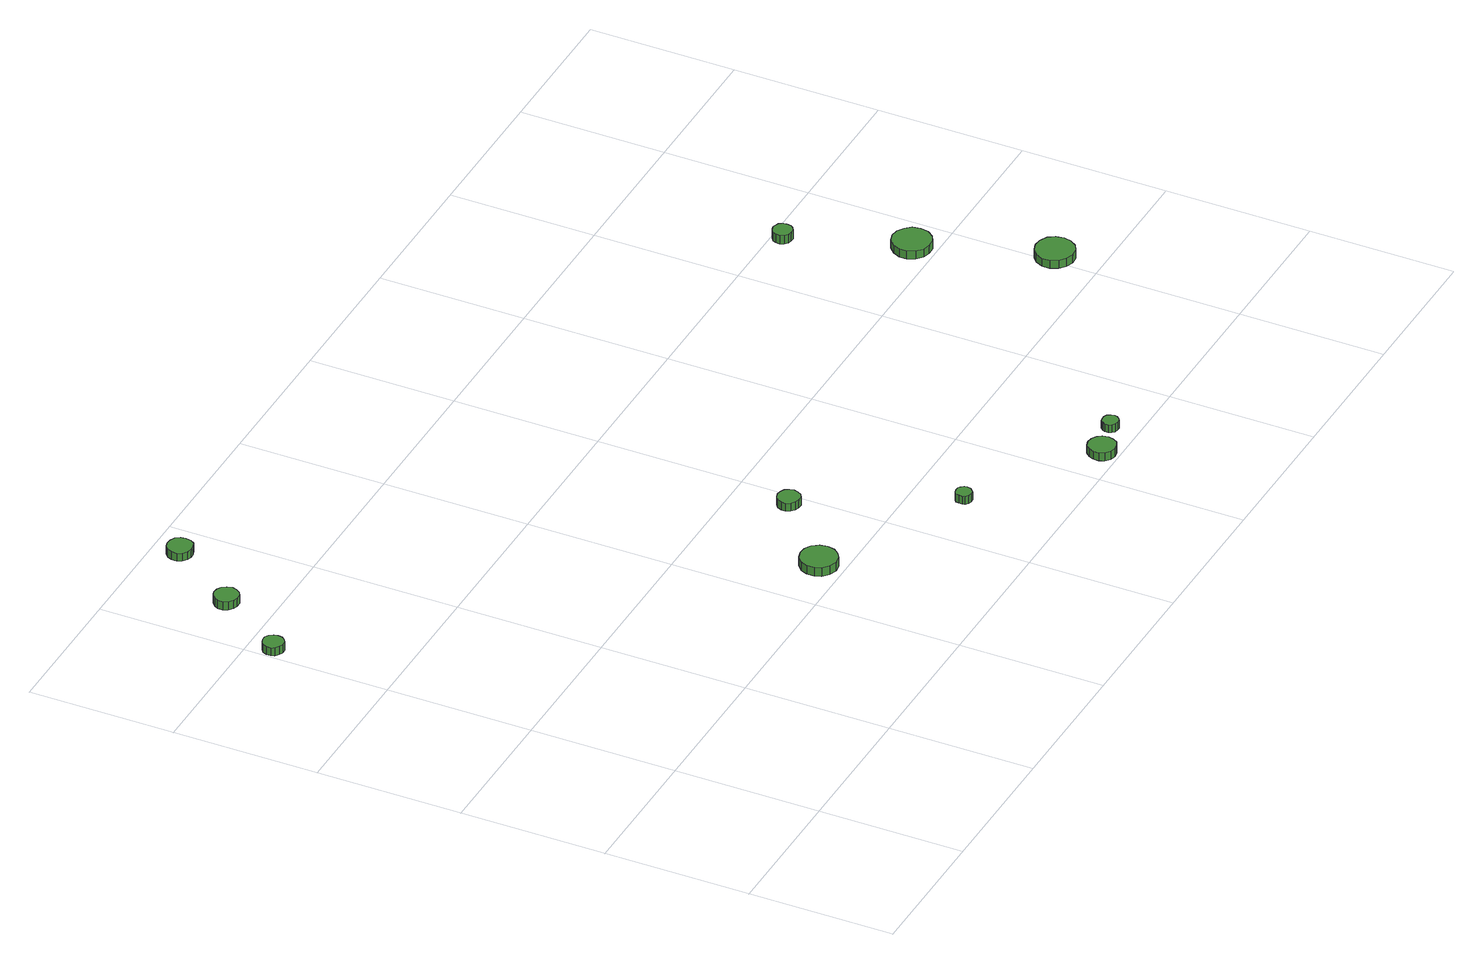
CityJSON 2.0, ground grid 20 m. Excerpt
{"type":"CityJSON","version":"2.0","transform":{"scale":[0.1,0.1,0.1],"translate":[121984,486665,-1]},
"CityObjects":{
"tree1":{"type":"SolitaryVegetationObject","attributes":{"function":"something"},"geometry":[{"type":"MultiSurface","lod":"1","boundaries":[[[0,1,2,3,4,5,6,7,8,9,10,11,12,13,14]],[[15,16,17,18,19,20,21,22,23,24,25,26,27,28,29]],[[0,29,28,1]],[[1,28,27,2]],[[2,27,26,3]],[[3,26,25,4]],[[4,25,24,5]],[[5,24,23,6]],[[6,23,22,7]],[[7,22,21,8]],[[8,21,20,9]],[[9,20,19,10]],[[10,19,18,11]],[[11,18,17,12]],[[12,17,16,13]],[[13,16,15,14]],[[14,15,29,0]]]}]},
"tree2":{"type":"SolitaryVegetationObject","attributes":{"function":"something"},"geometry":[{"type":"MultiSurface","lod":"1","boundaries":[[[30,31,32,33,34,35,36,37,38,39,40,41,42,43,44]],[[45,46,47,48,49,50,51,52,53,54,55,56,57,58,59]],[[30,59,58,31]],[[31,58,57,32]],[[32,57,56,33]],[[33,56,55,34]],[[34,55,54,35]],[[35,54,53,36]],[[36,53,52,37]],[[37,52,51,38]],[[38,51,50,39]],[[39,50,49,40]],[[40,49,48,41]],[[41,48,47,42]],[[42,47,46,43]],[[43,46,45,44]],[[44,45,59,30]]]}]},
"tree3":{"type":"SolitaryVegetationObject","attributes":{"function":"something"},"geometry":[{"type":"MultiSurface","lod":"1","boundaries":[[[60,61,62,63,64,65,66,67,68,69,70,71,72,73,74]],[[75,76,77,78,79,80,81,82,83,84,85,86,87,88,89]],[[60,89,88,61]],[[61,88,87,62]],[[62,87,86,63]],[[63,86,85,64]],[[64,85,84,65]],[[65,84,83,66]],[[66,83,82,67]],[[67,82,81,68]],[[68,81,80,69]],[[69,80,79,70]],[[70,79,78,71]],[[71,78,77,72]],[[72,77,76,73]],[[73,76,75,74]],[[74,75,89,60]]]}]},
"tree4":{"type":"SolitaryVegetationObject","attributes":{"function":"something"},"geometry":[{"type":"MultiSurface","lod":"1","boundaries":[[[90,91,92,93,94,95,96,97,98,99,100,101,102,103,104]],[[105,106,107,108,109,110,111,112,113,114,115,116,117,118,119]],[[90,119,118,91]],[[91,118,117,92]],[[92,117,116,93]],[[93,116,115,94]],[[94,115,114,95]],[[95,114,113,96]],[[96,113,112,97]],[[97,112,111,98]],[[98,111,110,99]],[[99,110,109,100]],[[100,109,108,101]],[[101,108,107,102]],[[102,107,106,103]],[[103,106,105,104]],[[104,105,119,90]]]}]},
"tree5":{"type":"SolitaryVegetationObject","attributes":{"function":"something"},"geometry":[{"type":"MultiSurface","lod":"1","boundaries":[[[120,121,122,123,124,125,126,127,128,129,130,131,132,133,134]],[[135,136,137,138,139,140,141,142,143,144,145,146,147,148,149]],[[120,149,148,121]],[[121,148,147,122]],[[122,147,146,123]],[[123,146,145,124]],[[124,145,144,125]],[[125,144,143,126]],[[126,143,142,127]],[[127,142,141,128]],[[128,141,140,129]],[[129,140,139,130]],[[130,139,138,131]],[[131,138,137,132]],[[132,137,136,133]],[[133,136,135,134]],[[134,135,149,120]]]}]},
"tree6":{"type":"SolitaryVegetationObject","attributes":{"function":"something"},"geometry":[{"type":"MultiSurface","lod":"1","boundaries":[[[150,151,152,153,154,155,156,157,158,159,160,161,162,163,164]],[[165,166,167,168,169,170,171,172,173,174,175,176,177,178,179]],[[150,179,178,151]],[[151,178,177,152]],[[152,177,176,153]],[[153,176,175,154]],[[154,175,174,155]],[[155,174,173,156]],[[156,173,172,157]],[[157,172,171,158]],[[158,171,170,159]],[[159,170,169,160]],[[160,169,168,161]],[[161,168,167,162]],[[162,167,166,163]],[[163,166,165,164]],[[164,165,179,150]]]}]},
"tree7":{"type":"SolitaryVegetationObject","attributes":{"function":"something"},"geometry":[{"type":"MultiSurface","lod":"1","boundaries":[[[180,181,182,183,184,185,186,187,188,189,190,191,192,193,194]],[[195,196,197,198,199,200,201,202,203,204,205,206,207,208,209]],[[180,209,208,181]],[[181,208,207,182]],[[182,207,206,183]],[[183,206,205,184]],[[184,205,204,185]],[[185,204,203,186]],[[186,203,202,187]],[[187,202,201,188]],[[188,201,200,189]],[[189,200,199,190]],[[190,199,198,191]],[[191,198,197,192]],[[192,197,196,193]],[[193,196,195,194]],[[194,195,209,180]]]}]},
"tree8":{"type":"SolitaryVegetationObject","attributes":{"function":"something"},"geometry":[{"type":"MultiSurface","lod":"1","boundaries":[[[210,211,212,213,214,215,216,217,218,219,220,221,222,223,224]],[[225,226,227,228,229,230,231,232,233,234,235,236,237,238,239]],[[210,239,238,211]],[[211,238,237,212]],[[212,237,236,213]],[[213,236,235,214]],[[214,235,234,215]],[[215,234,233,216]],[[216,233,232,217]],[[217,232,231,218]],[[218,231,230,219]],[[219,230,229,220]],[[220,229,228,221]],[[221,228,227,222]],[[222,227,226,223]],[[223,226,225,224]],[[224,225,239,210]]]}]},
"tree9":{"type":"SolitaryVegetationObject","attributes":{"function":"something"},"geometry":[{"type":"MultiSurface","lod":"1","boundaries":[[[240,241,242,243,244,245,246,247,248,249,250,251,252,253,254]],[[255,256,257,258,259,260,261,262,263,264,265,266,267,268,269]],[[240,269,268,241]],[[241,268,267,242]],[[242,267,266,243]],[[243,266,265,244]],[[244,265,264,245]],[[245,264,263,246]],[[246,263,262,247]],[[247,262,261,248]],[[248,261,260,249]],[[249,260,259,250]],[[250,259,258,251]],[[251,258,257,252]],[[252,257,256,253]],[[253,256,255,254]],[[254,255,269,240]]]}]},
"tree10":{"type":"SolitaryVegetationObject","attributes":{"function":"something"},"geometry":[{"type":"MultiSurface","lod":"1","boundaries":[[[270,271,272,273,274,275,276,277,278,279,280,281,282,283,284]],[[285,286,287,288,289,290,291,292,293,294,295,296,297,298,299]],[[270,299,298,271]],[[271,298,297,272]],[[272,297,296,273]],[[273,296,295,274]],[[274,295,294,275]],[[275,294,293,276]],[[276,293,292,277]],[[277,292,291,278]],[[278,291,290,279]],[[279,290,289,280]],[[280,289,288,281]],[[281,288,287,282]],[[282,287,286,283]],[[283,286,285,284]],[[284,285,299,270]]]}]},
"tree11":{"type":"SolitaryVegetationObject","attributes":{"function":"something"},"geometry":[{"type":"MultiSurface","lod":"1","boundaries":[[[300,301,302,303,304,305,306,307,308,309,310,311,312,313,314]],[[315,316,317,318,319,320,321,322,323,324,325,326,327,328,329]],[[300,329,328,301]],[[301,328,327,302]],[[302,327,326,303]],[[303,326,325,304]],[[304,325,324,305]],[[305,324,323,306]],[[306,323,322,307]],[[307,322,321,308]],[[308,321,320,309]],[[309,320,319,310]],[[310,319,318,311]],[[311,318,317,312]],[[312,317,316,313]],[[313,316,315,314]],[[314,315,329,300]]]}]}
},
"vertices":[
[32,767,19],[31,773,19],[27,778,19],[22,781,19],[16,781,19],[11,779,19],[6,775,19],[4,770,19],[4,764,19],[6,759,19],[11,755,19],[16,753,19],[22,753,19],[27,756,19],[31,761,19],[31,761,7],[27,756,7],[22,753,7],[16,753,7],[11,755,7],[6,759,7],[4,764,7],[4,770,7],[6,775,7],[11,779,7],[16,781,7],[22,781,7],[27,778,7],[31,773,7],[32,767,7],
[101,864,19],[99,871,19],[95,877,19],[89,880,19],[82,881,19],[76,879,19],[70,874,19],[67,868,19],[67,861,19],[70,855,19],[76,850,19],[82,848,19],[89,848,19],[95,852,19],[99,858,19],[99,858,7],[95,852,7],[89,848,7],[82,848,7],[76,850,7],[70,855,7],[67,861,7],[67,868,7],[70,874,7],[76,879,7],[82,881,7],[89,880,7],[95,877,7],[99,871,7],[101,864,7],
[171,963,19],[170,970,19],[166,976,19],[159,979,19],[152,980,19],[146,978,19],[140,973,19],[137,967,19],[137,959,19],[140,953,19],[146,948,19],[152,946,19],[159,947,19],[166,950,19],[170,956,19],[170,956,7],[166,950,7],[159,947,7],[152,946,7],[146,948,7],[140,953,7],[137,959,7],[137,967,7],[140,973,7],[146,978,7],[152,980,7],[159,979,7],[166,976,7],[170,970,7],[171,963,7],
[503,233,22],[501,243,22],[495,252,22],[486,257,22],[476,258,22],[466,255,22],[458,248,22],[454,238,22],[454,228,22],[458,219,22],[466,212,22],[476,208,22],[486,209,22],[495,215,22],[501,223,22],[501,223,9],[495,215,9],[486,209,9],[476,208,9],[466,212,9],[458,219,9],[454,228,9],[454,238,9],[458,248,9],[466,255,9],[476,258,9],[486,257,9],[495,252,9],[501,243,9],[503,233,9],
[596,325,21],[594,331,21],[591,336,21],[585,339,21],[579,340,21],[573,338,21],[568,334,21],[565,328,21],[565,322,21],[568,316,21],[573,312,21],[579,310,21],[585,310,21],[591,313,21],[594,319,21],[594,319,9],[591,313,9],[585,310,9],[579,310,9],[573,312,9],[568,316,9],[565,322,9],[565,328,9],[568,334,9],[573,338,9],[579,340,9],[585,339,9],[591,336,9],[594,331,9],[596,325,9],
[694,132,23],[693,136,23],[690,140,23],[687,142,23],[682,142,23],[678,141,23],[674,138,23],[673,134,23],[673,129,23],[674,125,23],[678,122,23],[682,121,23],[687,121,23],[690,124,23],[693,127,23],[693,127,11],[690,124,11],[687,121,11],[682,121,11],[678,122,11],[674,125,11],[673,129,11],[673,134,11],[674,138,11],[678,141,11],[682,142,11],[687,142,11],[690,140,11],[693,136,11],[694,132,11],
[868,20,24],[866,28,24],[862,34,24],[855,38,24],[847,39,24],[840,37,24],[834,31,24],[831,24,24],[831,16,24],[834,9,24],[840,4,24],[847,2,24],[855,3,24],[862,6,24],[866,13,24],[866,13,12],[862,6,12],[855,3,12],[847,2,12],[840,4,12],[834,9,12],[831,16,12],[831,24,12],[834,31,12],[840,37,12],[847,39,12],[855,38,12],[862,34,12],[866,28,12],[868,20,12],
[913,34,24],[912,39,24],[909,43,24],[905,45,24],[901,45,24],[896,44,24],[893,41,24],[891,37,24],[891,32,24],[893,28,24],[896,25,24],[901,24,24],[905,24,24],[909,26,24],[912,30,24],[912,30,12],[909,26,12],[905,24,12],[901,24,12],[896,25,12],[893,28,12],[891,32,12],[891,37,12],[893,41,12],[896,44,12],[901,45,12],[905,45,12],[909,43,12],[912,39,12],[913,34,12],
[1103,582,27],[1102,587,27],[1099,592,27],[1094,594,27],[1089,595,27],[1084,593,27],[1079,589,27],[1077,585,27],[1077,579,27],[1079,574,27],[1084,570,27],[1089,569,27],[1094,569,27],[1099,572,27],[1102,576,27],[1102,576,14],[1099,572,14],[1094,569,14],[1089,569,14],[1084,570,14],[1079,574,14],[1077,579,14],[1077,585,14],[1079,589,14],[1084,593,14],[1089,595,14],[1094,594,14],[1099,592,14],[1102,587,14],[1103,582,14],
[1169,428,26],[1167,439,26],[1160,447,26],[1151,453,26],[1140,454,26],[1130,451,26],[1122,443,26],[1117,433,26],[1117,422,26],[1122,412,26],[1130,405,26],[1140,402,26],[1151,403,26],[1160,408,26],[1167,417,26],[1167,417,14],[1160,408,14],[1151,403,14],[1140,402,14],[1130,405,14],[1122,412,14],[1117,422,14],[1117,433,14],[1122,443,14],[1130,451,14],[1140,454,14],[1151,453,14],[1160,447,14],[1167,439,14],[1169,428,14],
[1229,258,26],[1227,269,26],[1221,278,26],[1211,283,26],[1200,284,26],[1190,281,26],[1182,274,26],[1177,264,26],[1177,253,26],[1182,243,26],[1190,236,26],[1200,232,26],[1211,233,26],[1221,239,26],[1227,248,26],[1227,248,14],[1221,239,14],[1211,233,14],[1200,232,14],[1190,236,14],[1182,243,14],[1177,253,14],[1177,264,14],[1182,274,14],[1190,281,14],[1200,284,14],[1211,283,14],[1221,278,14],[1227,269,14],[1229,258,14]
]}
